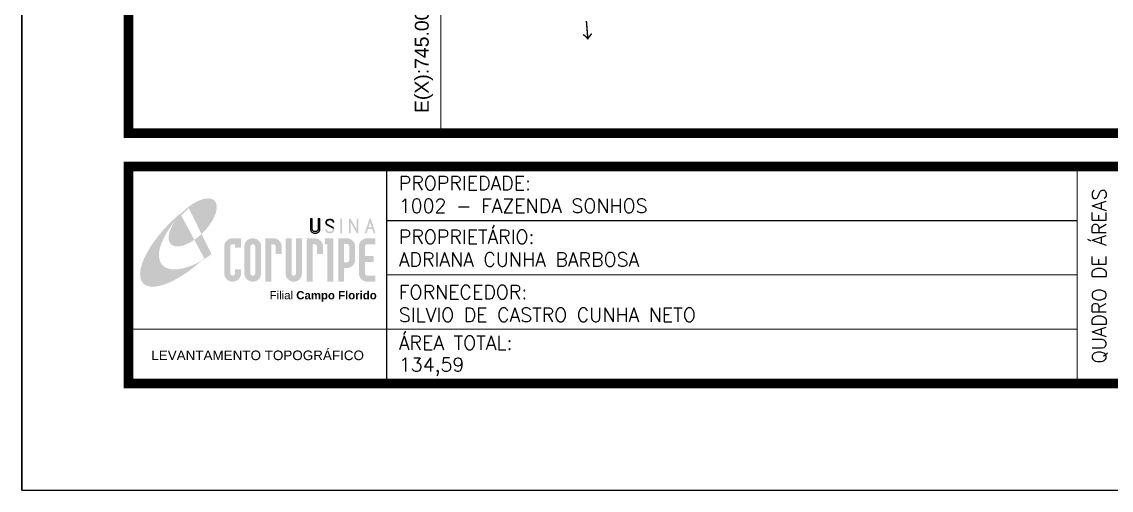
# Model space of a CAD drawing. Extents: x 744412 to 747562, y 7826855 to 7831310.
# Drawn here: x 744412 to 745942, y 7826855 to 7827513 of the extents above; entities that cross this region are included whole.
import ezdxf
from ezdxf.enums import TextEntityAlignment as Align

# ---------------------------------------------------------------- set-up
doc = ezdxf.new("R2010")
doc.units = 0
doc.header["$MEASUREMENT"] = 0
doc.linetypes.add('CONTINUO', pattern=[0])
doc.linetypes.add('LIN0', pattern=[0])
doc.layers.add('MALHA', color=8, linetype='Continuous', lineweight=9)
doc.layers.add('MARGEM', color=7, linetype='CONTINUO')
doc.layers.add('TXT_DIVERSOS', color=7, linetype='Continuous')
doc.styles.add('ARIAL', font='arial.ttf', dxfattribs={"height": 10})
doc.styles.add('Simplex', font='simplex.shx')
doc.styles.get("Standard").update_dxf_attribs({"font": 'arial.ttf'})

# ---------------------------------------------------------------- blocks, each defined once
blk = doc.blocks.new('A$C78F83FB3')
at = {"layer": 'MARGEM'}
h = blk.add_hatch(color=20, dxfattribs=at)
edge = h.paths.add_edge_path()
edge.add_ellipse((19.49, 23.77), major_axis=(-6.68, -6.67), ratio=0.469426, start_angle=292.7328, end_angle=601.2579)
edge.add_ellipse((22.83, 22.05), major_axis=(12.64, 11.29), ratio=0.457614, start_angle=79.9069, end_angle=107.9139)
edge = h.paths.add_edge_path()
edge.add_ellipse((18.28, 18.7), major_axis=(13.95, 13.59), ratio=0.386848, start_angle=63.9612, end_angle=264.5993)
edge.add_ellipse((22.83, 22.05), major_axis=(12.64, 11.29), ratio=0.457614, start_angle=107.9139, end_angle=245.1182, ccw=False)
edge.add_ellipse((19.49, 23.77), major_axis=(-6.68, -6.67), ratio=0.469426, start_angle=241.2579, end_angle=292.7328, ccw=False)
for color, points in [(20, [(15.46, 26.12), (14.17, 24.81), (14.06, 24.24), (14.39, 23.97), (14.67, 24.54), (19.47, 29.32), (18.48, 28.66), (17.31, 27.78)]), (7, [(58.42, 24.9), (57.9, 24.9), (57.9, 21.73, -0.414214), (57.15, 20.98), (56.84, 20.98, -0.414214), (56.09, 21.73), (56.09, 24.9), (55.57, 24.9), (55.57, 21.73, 0.414214), (56.84, 20.46), (57.15, 20.46, 0.414214), (58.42, 21.73)]), (7, [(61.7, 24.9), (61.23, 24.9, 0.396318), (60.04, 23.78), (60.04, 23.72, 0.151912), (60.39, 22.97), (60.46, 22.92), (62.18, 22), (62.85, 21.83, 0.12407), (62.51, 22.42), (60.75, 23.36, -0.13192), (60.56, 23.77, -0.385578), (61.23, 24.37), (61.7, 24.37, -0.414214), (62.37, 23.7), (62.89, 23.7, 0.414214)]), (7, [(62.37, 23.7), (62.89, 23.7, 0.414214), (61.7, 24.9), (61.23, 24.9, 0.396318), (60.04, 23.78), (60.04, 23.72, 0.151912), (60.39, 22.97), (60.46, 22.92), (62.18, 22), (62.18, 22, -0.131921), (62.37, 21.59, -0.385578), (61.7, 20.98), (61.23, 20.98, -0.414214), (60.56, 21.65), (60.04, 21.65, 0.414214), (61.23, 20.46), (61.7, 20.46, 0.402546), (62.89, 21.61, 0.165292), (62.51, 22.42), (60.75, 23.36, -0.13192), (60.56, 23.77, -0.385578), (61.23, 24.37), (61.7, 24.37, -0.414214)]), (7, [(30.97, 12.46), (29.13, 12.46), (29.13, 8.21, 1), (34.29, 8.21), (34.29, 9.41), (32.45, 9.41), (32.45, 8.21, -1), (30.97, 8.21)])]:
    blk.add_hatch(color=color, dxfattribs=at).paths.add_polyline_path(points)
h = blk.add_hatch(color=7, dxfattribs=at)
h.paths.add_polyline_path([(65.24, 24.9), (64.72, 24.9), (64.72, 20.46), (65.24, 20.46)])
h.paths.add_polyline_path([(67.38, 20.46), (67.9, 20.46), (67.9, 23.74), (69.74, 20.46), (70.23, 20.46), (70.23, 24.9), (69.71, 24.9), (69.71, 21.58), (67.85, 24.9), (67.38, 24.9)])
h.paths.add_polyline_path([(72.17, 20.46), (72.72, 20.46), (73.14, 21.73), (74.49, 21.73), (74.9, 20.46), (75.45, 20.46), (74, 24.9), (73.62, 24.9)])
h.paths.add_polyline_path([(73.81, 23.8), (74.32, 22.25), (73.31, 22.25)], flags=16)
h = blk.add_hatch(color=7, dxfattribs=at)
h.paths.add_polyline_path([(31.71, 18.93, 0.414214), (29.13, 16.35), (29.13, 12.46), (30.97, 12.46), (30.97, 16.35, -0.414214), (31.71, 17.09), (32.45, 17.09), (32.45, 16.02), (34.29, 16.02), (34.29, 18.93)])
h.paths.add_polyline_path([(44.15, 17.09, -0.414214), (44.89, 16.35), (44.89, 14.1), (46.72, 14.1), (46.72, 16.17, 0.433937), (44.15, 18.93), (41.77, 18.93), (41.77, 12.46), (43.61, 12.46), (43.61, 17.09)])
h.paths.add_polyline_path([(43.61, 12.46), (41.77, 12.46), (41.77, 5.62), (43.61, 5.62)])
h.paths.add_polyline_path([(47.92, 12.46), (49.75, 12.46), (49.75, 18.93), (47.92, 18.93)])
h.paths.add_polyline_path([(52.91, 18.93), (51.08, 18.93), (51.08, 12.46), (52.91, 12.46)])
h.paths.add_polyline_path([(51.08, 8.12, -1), (49.75, 8.12), (49.75, 12.46), (47.92, 12.46), (47.92, 8.12, 1), (52.91, 8.12), (52.91, 12.46), (51.08, 12.46)])
h.paths.add_polyline_path([(54.41, 12.46), (56.25, 12.46), (56.25, 17.09), (56.79, 17.09, -0.414214), (57.53, 16.35), (57.53, 14.1), (59.36, 14.1), (59.36, 16.17, 0.433937), (56.79, 18.93), (54.41, 18.93)])
h.paths.add_polyline_path([(56.25, 12.46), (54.41, 12.46), (54.41, 5.62), (56.25, 5.62)])
h.paths.add_polyline_path([(60.73, 12.46), (62.58, 12.46), (62.58, 18.93), (60.02, 18.93), (60.02, 17.08), (60.73, 17.08)])
h.paths.add_polyline_path([(62.58, 12.46), (60.73, 12.46), (60.73, 5.62), (62.58, 5.62)])
h.paths.add_polyline_path([(64.06, 12.46), (65.82, 12.46), (65.82, 17.17), (66.66, 17.17, -0.450417), (67.48, 16.25), (67.48, 12.46), (69.24, 12.46, 0.002307), (69.24, 12.48, 0.005282), (69.23, 12.54, -0.000938), (69.23, 12.53), (69.23, 16.17, 0.433937), (66.66, 18.93), (64.06, 18.93)])
h.paths.add_polyline_path([(64.06, 5.62), (65.82, 5.62), (65.82, 9.77), (66.66, 9.77, 0.426056), (69.24, 12.46), (67.48, 12.46), (67.48, 12.45, -0.450417), (66.66, 11.53), (65.82, 11.53), (65.82, 12.46), (64.06, 12.46)])
h.paths.add_polyline_path([(70.37, 12.46), (74.87, 12.46), (74.87, 13.44), (72.21, 13.44), (72.21, 16.35, -0.414214), (72.95, 17.09), (75.38, 17.09), (75.38, 18.93), (72.95, 18.93, 0.414214), (70.37, 16.35)])
h.paths.add_polyline_path([(72.21, 11.62), (74.87, 11.62), (74.87, 12.46), (70.37, 12.46), (70.37, 8.21, 0.414214), (72.95, 5.62), (75.38, 5.62), (75.38, 7.47), (72.95, 7.47, -0.414214), (72.21, 8.21)])
h = blk.add_hatch(color=7, dxfattribs=at)
h.paths.add_polyline_path([(35.29, 16.35), (35.29, 8.21, 1), (40.46, 8.21, 0.016978), (40.45, 8.38), (40.45, 16.17, 0.433937), (37.88, 18.93), (37.87, 18.93, 0.41391)])
h.paths.add_polyline_path([(38.62, 16.35), (38.62, 8.21, -1), (37.13, 8.21), (37.13, 16.35, -1)], flags=16)
at = {"layer": 'MARGEM', "color": 7}
blk.add_lwpolyline([(58.42, 24.9), (57.9, 24.9), (57.9, 21.73, -0.414214), (57.15, 20.98), (56.84, 20.98, -0.414214), (56.09, 21.73), (56.09, 24.9), (55.57, 24.9), (55.57, 21.73, 0.414214), (56.84, 20.46), (57.15, 20.46, 0.414214), (58.42, 21.73), (58.42, 24.9)], format="xyb", close=True, dxfattribs=at)
at = {"layer": 'MARGEM', "color": 252, "insert": (43.05, 2.72), "char_height": 2.5, "width": 33.0271, "attachment_point": 1, "style": 'ARIAL'}
blk.add_mtext('Filial {\\fArial|b1|i0|c0|p34;Campo Florido}', dxfattribs=at)

msp = doc.modelspace()

# ---------------------------------------------------------------- linework, layer by layer
at = {"layer": 'MALHA'}
msp.add_line((745000, 7827356.2), (745000, 7828271.3), dxfattribs=at)
at = {"layer": 'MARGEM', "color": 174, "linetype": 'LIN0'}
msp.add_line((744411.6, 7826854.6), (744411.6, 7831309.6), dxfattribs=at)
at = {"layer": 'MARGEM', "color": 174, "linetype": 'LIN0', "flags": 128}
msp.add_lwpolyline([(747561.6, 7826854.6), (747561.6, 7831309.6), (744411.6, 7831309.6), (744411.6, 7826854.6)], close=True, dxfattribs=at)
at = {"layer": 'MARGEM', "color": 174, "linetype": 'LIN0', "const_width": 13.6, "flags": 128}
for points in [[(747411.6, 7827356.2), (747411.6, 7831159.6), (744561.6, 7831159.6), (744561.6, 7827356.2)], [(744561.6, 7827309.5), (747411.6, 7827309.5), (747411.6, 7827004.6), (744561.6, 7827004.6)]]:
    msp.add_lwpolyline(points, close=True, dxfattribs=at)
at = {"layer": 'MARGEM', "color": 174, "linetype": 'LIN0', "flags": 128}
for points, const_width in [([(744924, 7827309.5), (744924, 7827004.6)], 1.51), ([(744924, 7827309.5), (744924, 7827007.4)], 1.5), ([(745893.8, 7827309.5), (745893.8, 7827008.3)], 1.51), ([(744924, 7827233.3), (745893.8, 7827233.3)], 1.51), ([(744924, 7827157.1), (745893.8, 7827157.1)], 1.51), ([(744561.6, 7827080.8), (745893.8, 7827080.8)], 1.51)]:
    msp.add_lwpolyline(points, dxfattribs=dict(at, const_width=const_width))

# ---------------------------------------------------------------- block references
at = {"layer": 'MARGEM', "linetype": 'ByBlock', "xscale": 4.587008144540712, "yscale": 4.587008144540712, "zscale": 4.587008144540712}
msp.add_blockref('A$C78F83FB3', (744562.2, 7827121.8), dxfattribs=at)

# ---------------------------------------------------------------- texts
at = {"layer": 'MALHA'}
msp.add_text('E(X):745.000,00', height=19.5, rotation=90, dxfattribs=at).set_placement((744973.3, 7827582.9), align=Align.MIDDLE_RIGHT)
at = {"layer": 'MARGEM', "color": 7, "linetype": 'Continuous', "lineweight": 9, "style": 'Simplex'}
for s, p in [('PROPRIEDADE:', (744941.1, 7827295.8)), ('PROPRIETÁRIO:', (744941.1, 7827220.3)), ('FORNECEDOR:', (744941.1, 7827142.5)), ('ÁREA TOTAL:', (744941.1, 7827071.5))]:
    msp.add_text(s, height=19.5, dxfattribs=at).set_placement(p, align=Align.TOP_LEFT)
at = {"layer": 'MARGEM', "color": 7, "linetype": 'Continuous', "style": 'Simplex'}
msp.add_text('QUADRO DE ÁREAS', height=19.5, rotation=90, dxfattribs=at).set_placement((745924.6, 7827155.6), align=Align.MIDDLE_CENTER)
for s, p in [('1002 - FAZENDA SONHOS', (744941.1, 7827264)), ('ADRIANA CUNHA BARBOSA', (744941.1, 7827188.5)), ('SILVIO DE CASTRO CUNHA NETO', (744941.1, 7827110.7)), ('134,59', (744941.1, 7827040.8))]:
    msp.add_text(s, height=19.5, dxfattribs=at).set_placement(p, align=Align.TOP_LEFT)
at = {"layer": 'MARGEM', "color": 7, "linetype": 'ByBlock'}
msp.add_text('LEVANTAMENTO TOPOGRÁFICO', height=13.5, dxfattribs=at).set_placement((744742.8, 7827044.1), align=Align.MIDDLE_CENTER)
at = {"layer": 'TXT_DIVERSOS', "insert": (745204.9, 7827635.6), "char_height": 19.5, "width": 352.688, "attachment_point": 1, "rotation": 274.6195, "style": 'Simplex'}
msp.add_mtext('BR-262 {\\fSimSun|b0|i0|c134|p2;\\H1.08333x;→}', dxfattribs=at)

doc.saveas('drawing.dxf')
